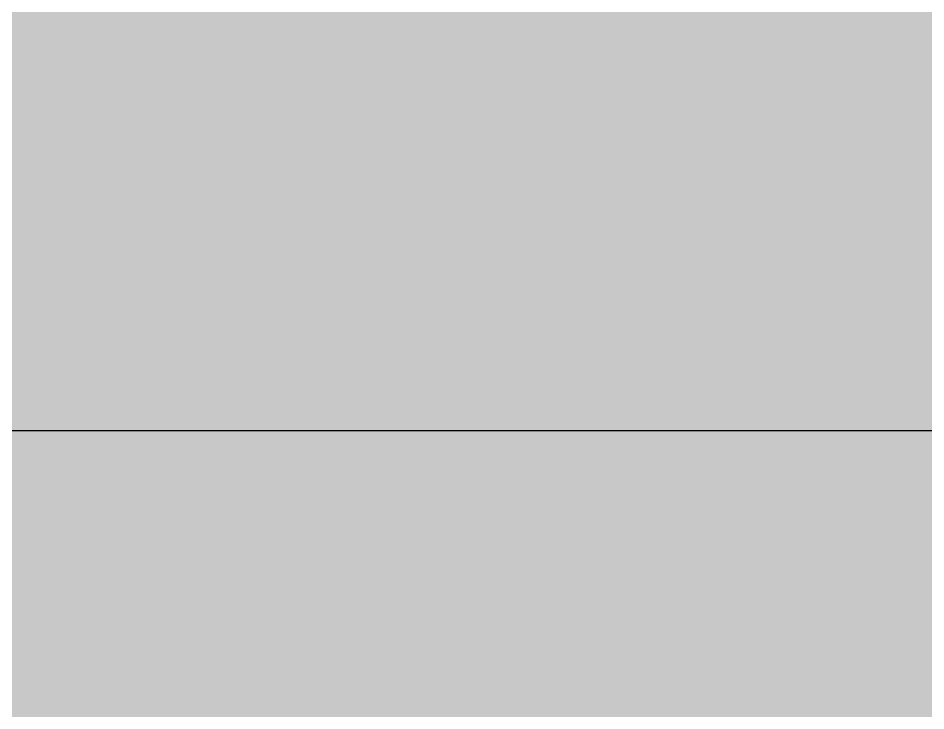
# Model space of a CAD drawing. Header units: millimetres. Extents: x -42064 to 85793, y -29289 to 164708.
# Drawn here: x -5677 to -1809, y -3438 to -486 of the extents above; entities that cross this region are included whole.
import ezdxf

# ---------------------------------------------------------------- set-up
doc = ezdxf.new("R2010")
doc.units = ezdxf.units.MM
doc.layers.add('1', color=7, linetype='Continuous')

msp = doc.modelspace()

# ---------------------------------------------------------------- hatches: boundary and pattern name
at = {"layer": '1', "lineweight": 35, "true_color": 0xfff1c8, "transparency": 33554687}
h = msp.add_hatch(color=254, dxfattribs=at)
h.dxf.hatch_style = 1
h.paths.add_polyline_path([(85793.12420680346, -29289.36480978603), (-42063.6655771996, -29289.36480978603), (-42063.6655771996, 164708.3676999946), (85793.12420680346, 164708.3676999946)])

# ---------------------------------------------------------------- linework, layer by layer
at = {"layer": '1', "color": 251, "linetype": 'ByBlock', "lineweight": -2, "transparency": 16777216}
msp.add_lwpolyline([(-11422.94429010832, -2243.34250369278), (17285.00744019451, -2243.34250369278), (17285.00744019451, 36033.92647004434), (-11422.94429010832, 36033.92647004434)], close=True, dxfattribs=at)

doc.saveas('drawing.dxf')
